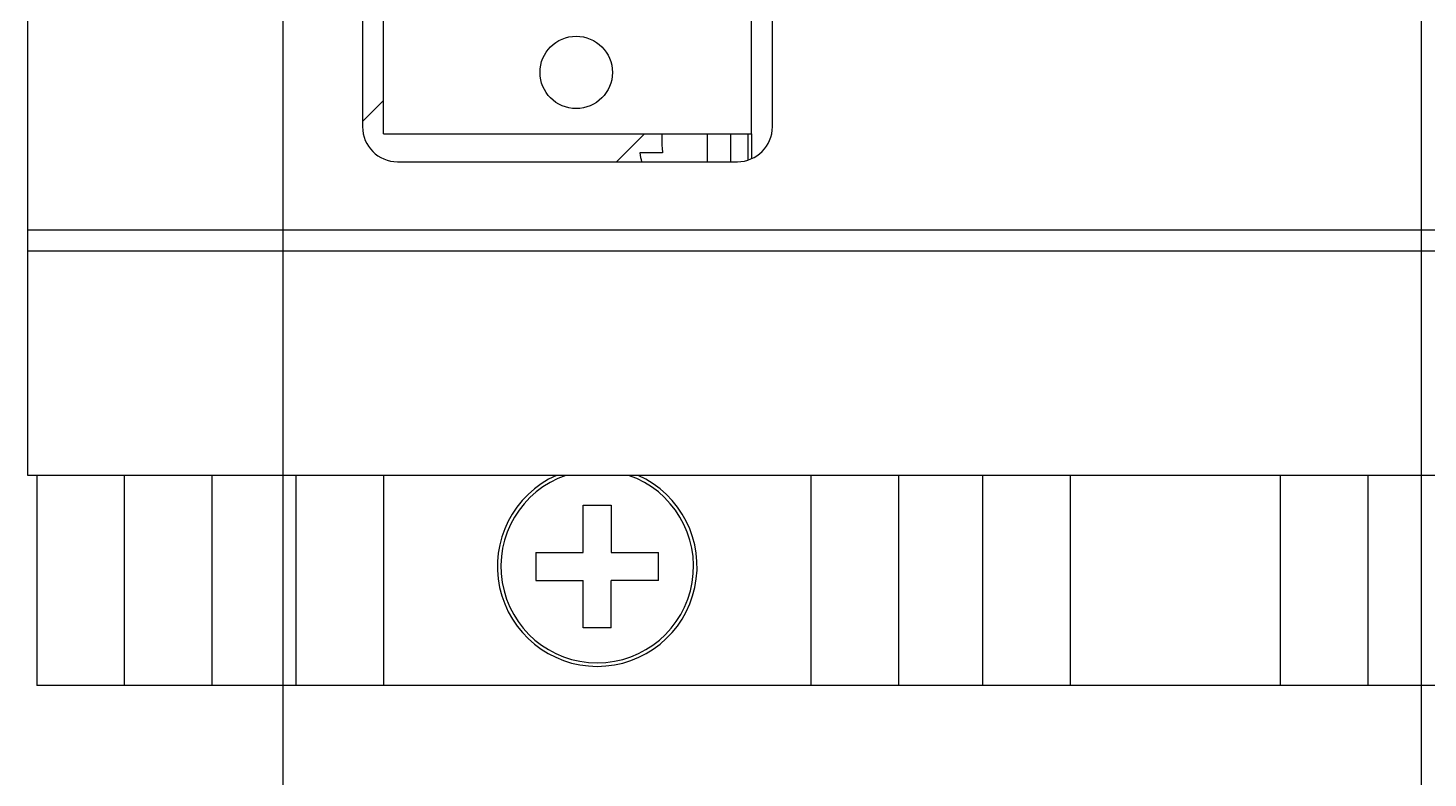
# Model space of a CAD drawing. Header units: millimetres. Extents: x 40 to 416, y -270 to 20.
# Drawn here: x 314.47 to 354.43, y -240.03 to -218.62 of the extents above; entities that cross this region are included whole.
import ezdxf

# ---------------------------------------------------------------- set-up
doc = ezdxf.new("R2010")
doc.units = ezdxf.units.MM

# ---------------------------------------------------------------- blocks, each defined once
blk = doc.blocks.new('MOD_DIM780')
at = {"linetype": 'Continuous'}
for p, q in [((115.619, 48.361), (115.619, 128.861)), ((126.119, 48.361), (126.119, 128.861)), ((115.019, 128.161), (115.019, 48.561)), ((126.719, 48.561), (126.719, 128.161)), ((105.469, 38.611), (105.469, 124.511)), ((115.019, 48.711), (115.619, 49.311)), ((115.619, 48.361), (126.119, 48.361)), ((122.27, 47.561), (123.07, 48.361)), ((124.869, 47.561), (124.869, 48.361)), ((125.519, 48.361), (125.519, 47.561)), ((126.019, 48.361), (126.019, 47.607)), ((126.119, 48.361), (126.119, 47.645)), ((116.019, 47.561), (125.719, 47.561)), ((123.583, 47.811), (122.932, 47.811)), ((170.969, 45.611), (105.469, 45.611)), ((170.969, 45.011), (105.469, 45.011)), ((170.969, 38.611), (105.469, 38.611)), ((105.719, 38.611), (105.719, 32.611)), ((108.219, 38.611), (108.219, 32.611)), ((110.719, 38.611), (110.719, 32.611)), ((113.119, 38.611), (113.119, 32.611)), ((115.619, 38.611), (115.619, 32.611)), ((127.819, 38.611), (127.819, 32.611)), ((130.319, 38.611), (130.319, 32.611)), ((132.719, 38.611), (132.719, 32.611)), ((135.219, 38.611), (135.219, 32.611)), ((141.219, 38.611), (141.219, 32.611)), ((143.719, 38.611), (143.719, 32.611)), ((121.319, 37.761), (122.119, 37.761)), ((121.319, 36.411), (121.319, 37.761)), ((122.119, 37.761), (122.119, 36.411)), ((119.969, 36.411), (121.319, 36.411)), ((119.969, 36.411), (119.969, 35.611)), ((122.119, 36.411), (123.469, 36.411)), ((123.469, 35.611), (123.469, 36.411)), ((119.969, 35.611), (121.319, 35.611)), ((121.319, 34.261), (121.319, 35.611)), ((123.469, 35.611), (122.119, 35.611)), ((122.119, 34.261), (122.119, 35.611)), ((122.119, 34.261), (121.319, 34.261)), ((170.719, 32.611), (105.719, 32.611))]:
    blk.add_line(p, q, dxfattribs=at)
blk.add_circle((121.119, 50.111), 1.033, dxfattribs=at)
for centre, radius, start, end in [((116.019, 48.561), 1, 180, 270), ((127.066, 48.211), 3.506, 177.5478, 180.0002), ((125.719, 48.561), 1, 270, 360), ((127.055, 48.211), 3.495, 179.9973, 186.5691), ((125.432, 48.211), 2.531, 189.0928, 194.8806), ((121.719, 36.011), 2.85, 114.1365, 65.8635), ((121.719, 36.011), 2.75, 108.9617, 71.0383)]:
    blk.add_arc(centre, radius, start, end, dxfattribs=at)
blk = doc.blocks.new('MOD_DMM700')
at = {"color": 7, "linetype": 'Continuous'}
for p, q in [((-0.25, 6), (-0.25, 124)), ((32.25, 6), (32.25, 124))]:
    blk.add_line(p, q, dxfattribs=at)

msp = doc.modelspace()

# ---------------------------------------------------------------- block references
for name, p in [('MOD_DIM780', (209, -270)), ('MOD_DMM700', (322, -270))]:
    msp.add_blockref(name, p)

doc.saveas('drawing.dxf')
